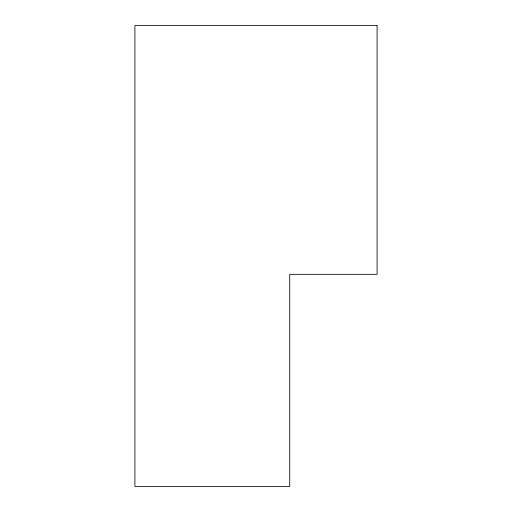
<?xml version="1.0" encoding="UTF-8"?>
<svg xmlns="http://www.w3.org/2000/svg" width="512" height="512" viewBox="0 0 512 512"><rect width="100%" height="100%" fill="white"/><g stroke="black" fill="none" stroke-linecap="round" stroke-linejoin="round"><path stroke-width="0.77" d="M377.082 25.6L134.918 25.6L134.918 486.4L289.722 486.4L289.722 274.323L377.082 274.323L377.082 25.6"/></g></svg>
